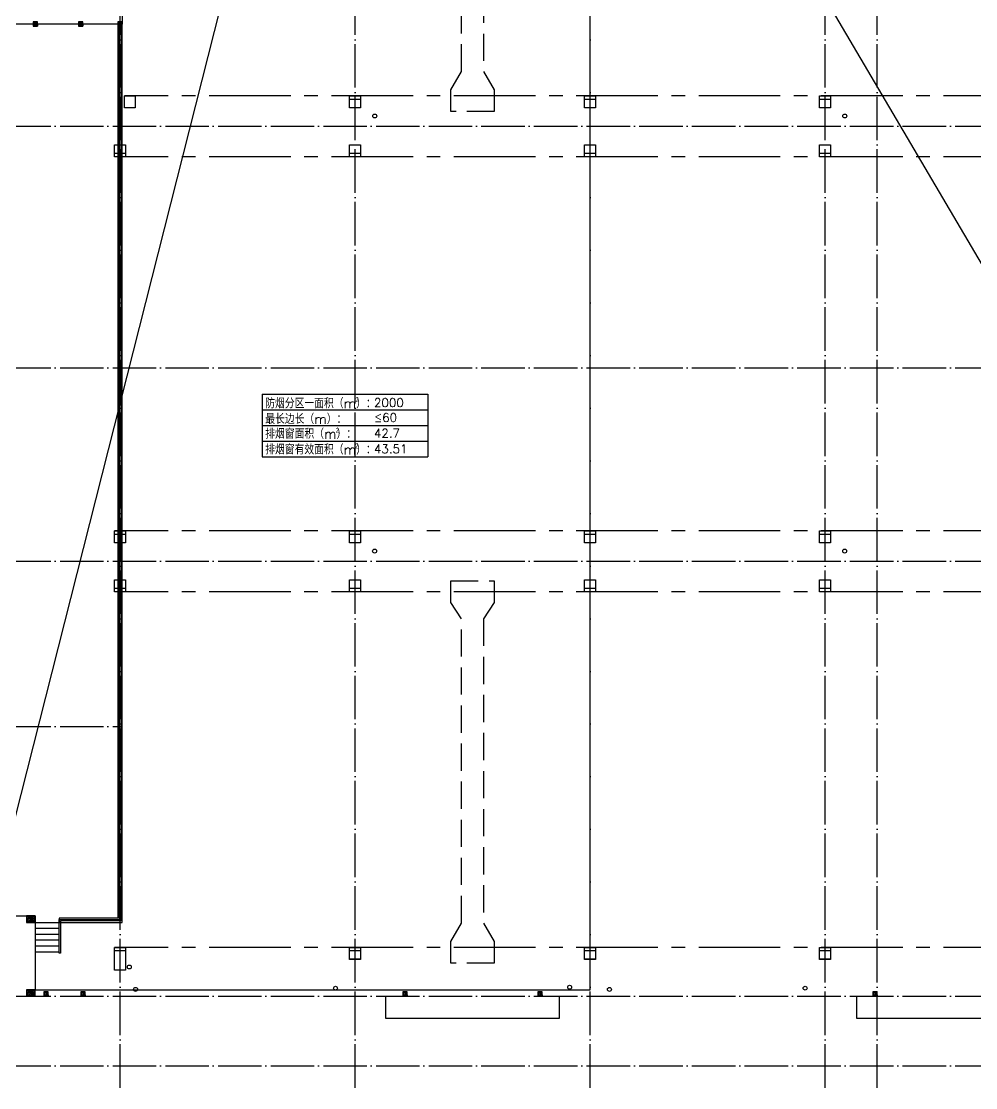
# Model space of a CAD drawing. Extents: x 6843040 to 15500510, y -6507076 to -4940511.
# Drawn here: x 7853377 to 7897235, y -5554702 to -5505677 of the extents above; entities that cross this region are included whole.
import ezdxf

# ---------------------------------------------------------------- set-up
doc = ezdxf.new("R2010")
doc.units = 0
doc.header["$LTSCALE"] = 1000
doc.header["$MEASUREMENT"] = 0
for name, pattern in [('CENTER2', [1.125, 0.75, -0.125, 0.125, -0.125]), ('DASH', [0.35, 0.25, -0.1]), ('DOTE', [2.42, 2, -0.2, 0.02, -0.2])]:
    doc.linetypes.add(name, pattern=pattern)
doc.layers.add('-有效面积', color=6, linetype='Continuous', plot=False)
doc.layers.add('DIM_MODI', color=6, linetype='Continuous', plot=False)
for name, color, linetype in [('AC-文字', 3, 'Continuous'), ('COLUMN', 10, 'Continuous'), ('DOTE', 8, 'DOTE'), ('E_LINE_6', 11, 'Continuous'), ('plan-1', 40, 'Continuous'), ('plan3', 6, 'Continuous'), ('PUB_HATCH', 8, 'Continuous'), ('VPIPE-消防', 1, 'Continuous'), ('VPIPE-雨水', 4, 'Continuous'), ('建筑细线', 5, 'Continuous'), ('看线', 8, 'Continuous')]:
    doc.layers.add(name, color=color, linetype=linetype)
doc.layers.add('公共层-表格', color=3, linetype='Continuous', lineweight=25)
doc.styles.add('_HZTXT', font='SIMPLEX', dxfattribs={"width": 0.9, "bigfont": 'HZTXT'})
doc.styles.add('_TCH_DIM', font='SIMPLEX', dxfattribs={"bigfont": 'GBCBIG'})
doc.styles.get("Standard").update_dxf_attribs({"font": 'gbenor.shx', "bigfont": 'gbcbig.shx'})

# ---------------------------------------------------------------- blocks, each defined once
blk = doc.blocks.new('1ceng2跨')
for points in [[(119683, -501020), (119183, -501020), (119183, -501570), (119683, -501570)], [(129191, -501020), (128691, -501020), (128691, -501570), (129191, -501570)], [(130991, -501020), (130491, -501020), (130491, -501570), (130991, -501570)], [(140883, -501020), (140383, -501020), (140383, -501570), (140883, -501570)], [(151683, -501020), (151183, -501020), (151183, -501570), (151683, -501570)], [(162483, -501020), (161983, -501020), (161983, -501570), (162483, -501570)], [(173283, -501020), (172783, -501020), (172783, -501570), (173283, -501570)], [(184083, -501020), (183583, -501020), (183583, -501570), (184083, -501570)], [(119700, -517920), (119200, -517920), (119200, -518470), (119700, -518470)], [(129208, -517920), (128708, -517920), (128708, -518470), (129208, -518470)], [(130991, -517920), (130491, -517920), (130491, -518470), (130991, -518470)], [(140883, -517920), (140383, -517920), (140383, -518470), (140883, -518470)], [(151683, -517920), (151183, -517920), (151183, -518470), (151683, -518470)], [(162483, -517920), (161983, -517920), (161983, -518470), (162483, -518470)], [(173283, -517920), (172783, -517920), (172783, -518470), (173283, -518470)], [(184083, -517920), (183583, -517920), (183583, -518970), (184083, -518970)]]:
    blk.add_lwpolyline(points, close=True)
at = {"color": 8, "linetype": 'DASH', "ltscale": 5}
blk.add_lwpolyline([(167129, -516799), (166640, -517645), (166640, -518645), (168627, -518645), (168627, -517645), (168137, -516799), (168137, -502812), (168627, -502065), (168627, -501066), (166640, -501066), (166640, -502065), (167129, -502812), (167129, -516799)], dxfattribs=at)
at = {"color": 2, "linetype": 'CENTER2', "ltscale": 5}
for points in [[(130991, -501570), (184083, -501570)], [(130991, -517920), (184083, -517920)]]:
    blk.add_lwpolyline(points, dxfattribs=at)
blk = doc.blocks.new('1层8跨')
for points in [[(151683, -500269), (151183, -500269), (151183, -500819), (151683, -500819)], [(162483, -500269), (161983, -500269), (161983, -500819), (162483, -500819)], [(173283, -500269), (172783, -500269), (172783, -500819), (173283, -500819)], [(184083, -500269), (183583, -500269), (183583, -500819), (184083, -500819)], [(151683, -518019), (151183, -518019), (151183, -518569), (151683, -518569)], [(162483, -518019), (161983, -518019), (161983, -518569), (162483, -518569)], [(173283, -518019), (172783, -518019), (172783, -518569), (173283, -518569)], [(184083, -518019), (183583, -518019), (183583, -518569), (184083, -518569)]]:
    blk.add_lwpolyline(points, close=True)
at = {"color": 2, "linetype": 'CENTER2', "ltscale": 5}
for points in [[(130991, -500819), (184083, -500819)], [(130991, -518019), (184083, -518019)]]:
    blk.add_lwpolyline(points, dxfattribs=at)
blk = doc.blocks.new('3k')
at = {"color": 8, "linetype": 'DASH', "ltscale": 5}
blk.add_lwpolyline([(7874619, -5437339), (7875108, -5438185), (7875108, -5439185), (7873121, -5439185), (7873121, -5438185), (7873611, -5437339), (7873611, -5423353), (7873121, -5422606), (7873121, -5421606), (7875108, -5421606), (7875108, -5422606), (7874619, -5423353), (7874619, -5437339)], dxfattribs=at)
at = {"color": 2, "linetype": 'CENTER2', "ltscale": 5}
blk.add_lwpolyline([(7910757, -5438460), (7858115, -5438460)], dxfattribs=at)
for points in [[(7858115, -5438460), (7858615, -5438460), (7858615, -5439010), (7858115, -5439010)], [(7868465, -5438460), (7868965, -5438460), (7868965, -5439010), (7868465, -5439010)], [(7879265, -5438460), (7879765, -5438460), (7879765, -5439010), (7879265, -5439010)], [(7890065, -5438460), (7890565, -5438460), (7890565, -5439010), (7890065, -5439010)]]:
    blk.add_lwpolyline(points, close=True)
blk = doc.blocks.new('1夹层GZ')
at = {"layer": 'PUB_HATCH'}
h = blk.add_hatch(dxfattribs=at)
h.set_pattern_fill('钢筋混凝土', color=256, scale=25, angle=90, style=0)
h.set_pattern_definition([(134.999998, (-1435566.77, -219371.964), (-44.194175, -44.194172), []), (140, (-1435566.77, -219371.96), (15.68804, 179.315045), [18.75, -206.25]), (85, (-1435566.77, -219371.96), (-188.048035, -34.68783), [15, -165]), (190.4514, (-1435565.46, -219357.02), (-172.35988, 144.62735), [15.93505, -175.28553]), (136.1842, (-1435616.77, -219371.96), (41.37976, 266.81026), [28.125, -309.375]), (186.6356, (-1435613.32, -219349.73), (-243.52946, 233.66568), [23.90257, -262.92825]), (81.1842, (-1435616.77, -219371.96), (-243.52964, 233.6655), [22.5, -247.5]), (111, (-1435604.27, -219346.96), (100.65473, 149.22676), [18.75, -206.25]), (56, (-1435604.27, -219346.96), (-181.28751, 60.82884), [15, -165]), (161.4514, (-1435595.88, -219334.53), (-80.63262, 210.05566), [15.93505, -175.28553]), (127.499998, (-1435566.77, -219371.964), (-83.223463, 3.039967), [0, -163, 0, -167.5, 0, -165.625]), (97.499998, (-1435566.77, -219371.96), (-98.602926, 65.767388), [0, -95.5, 0, -159.25, 0, -63.125]), (57.499998, (-1435566.77, -219427.714), (5.638722, 133.455609), [0, -62.5, 0, -195, 0, -258.75]), (47.499998, (-1435566.77, -219452.71), (-25.02624, 145.796543), [0, -81.25, 0, -129.5, 0, -183.75])])
edge = h.paths.add_edge_path()
edge.add_line((-1129150, 48110), (-1129350, 48110))
edge.add_line((-1129150, 48110), (-1129150, 48310))
edge.add_line((-1129150, 48310), (-1129350, 48310))
edge.add_line((-1129350, 48310), (-1129350, 48110))
h = blk.add_hatch(dxfattribs=at)
h.set_pattern_fill('钢筋混凝土', color=256, scale=25, angle=90, style=0)
h.set_pattern_definition([(134.999998, (-1433486.66, -219371.964), (-44.194175, -44.194172), []), (140, (-1433486.66, -219371.96), (15.68804, 179.315045), [18.75, -206.25]), (85, (-1433486.66, -219371.96), (-188.048035, -34.68783), [15, -165]), (190.4514, (-1433485.35, -219357.02), (-172.35988, 144.62735), [15.93505, -175.28553]), (136.1842, (-1433536.66, -219371.96), (41.37976, 266.81026), [28.125, -309.375]), (186.6356, (-1433533.2, -219349.73), (-243.52946, 233.66568), [23.90257, -262.92825]), (81.1842, (-1433536.66, -219371.96), (-243.52964, 233.6655), [22.5, -247.5]), (111, (-1433524.16, -219346.96), (100.65473, 149.22676), [18.75, -206.25]), (56, (-1433524.16, -219346.96), (-181.28751, 60.82884), [15, -165]), (161.4514, (-1433515.77, -219334.53), (-80.63262, 210.05566), [15.93505, -175.28553]), (127.499998, (-1433486.66, -219371.964), (-83.223463, 3.039967), [0, -163, 0, -167.5, 0, -165.625]), (97.499998, (-1433486.66, -219371.96), (-98.602926, 65.767388), [0, -95.5, 0, -159.25, 0, -63.125]), (57.499998, (-1433486.66, -219427.714), (5.638722, 133.455609), [0, -62.5, 0, -195, 0, -258.75]), (47.499998, (-1433486.66, -219452.71), (-25.02624, 145.796543), [0, -81.25, 0, -129.5, 0, -183.75])])
edge = h.paths.add_edge_path()
edge.add_line((-1127070, 48110), (-1127270, 48110))
edge.add_line((-1127070, 48110), (-1127070, 48310))
edge.add_line((-1127070, 48310), (-1127270, 48310))
edge.add_line((-1127270, 48310), (-1127270, 48110))
h = blk.add_hatch(dxfattribs=at)
h.set_pattern_fill('钢筋混凝土', color=256, scale=25, angle=90, style=0)
h.set_pattern_definition([(134.999998, (-1431675.3, -219371.964), (-44.194175, -44.194172), []), (140, (-1431675.3, -219371.96), (15.68804, 179.315045), [18.75, -206.25]), (85, (-1431675.3, -219371.96), (-188.048035, -34.68783), [15, -165]), (190.4514, (-1431674, -219357.02), (-172.35988, 144.62735), [15.93505, -175.28553]), (136.1842, (-1431725.3, -219371.96), (41.37976, 266.81026), [28.125, -309.375]), (186.6356, (-1431721.85, -219349.73), (-243.52946, 233.66568), [23.90257, -262.92825]), (81.1842, (-1431725.3, -219371.96), (-243.52964, 233.6655), [22.5, -247.5]), (111, (-1431712.8, -219346.96), (100.65473, 149.22676), [18.75, -206.25]), (56, (-1431712.8, -219346.96), (-181.28751, 60.82884), [15, -165]), (161.4514, (-1431704.41, -219334.53), (-80.63262, 210.05566), [15.93505, -175.28553]), (127.499998, (-1431675.3, -219371.964), (-83.223463, 3.039967), [0, -163, 0, -167.5, 0, -165.625]), (97.499998, (-1431675.3, -219371.96), (-98.602926, 65.767388), [0, -95.5, 0, -159.25, 0, -63.125]), (57.499998, (-1431675.3, -219427.714), (5.638722, 133.455609), [0, -62.5, 0, -195, 0, -258.75]), (47.499998, (-1431675.3, -219452.71), (-25.02624, 145.796543), [0, -81.25, 0, -129.5, 0, -183.75])])
edge = h.paths.add_edge_path()
edge.add_line((-1125259, 48110), (-1125459, 48110))
edge.add_line((-1125259, 48110), (-1125259, 48310))
edge.add_line((-1125259, 48310), (-1125459, 48310))
edge.add_line((-1125459, 48310), (-1125459, 48110))
h = blk.add_hatch(dxfattribs=at)
h.set_pattern_fill('钢筋混凝土', color=256, scale=25, angle=90, style=0)
h.set_pattern_definition([(134.999998, (-1435875.3, -260571.964), (-44.194175, -44.194172), []), (140, (-1435875.3, -260571.96), (15.68804, 179.315045), [18.75, -206.25]), (85, (-1435875.3, -260571.96), (-188.048035, -34.68783), [15, -165]), (190.4514, (-1435874, -260557.02), (-172.35988, 144.62735), [15.93505, -175.28553]), (136.1842, (-1435925.3, -260571.96), (41.37976, 266.81026), [28.125, -309.375]), (186.6356, (-1435921.85, -260549.73), (-243.52946, 233.66568), [23.90257, -262.92825]), (81.1842, (-1435925.3, -260571.96), (-243.52964, 233.6655), [22.5, -247.5]), (111, (-1435912.8, -260546.96), (100.65473, 149.22676), [18.75, -206.25]), (56, (-1435912.8, -260546.96), (-181.28751, 60.82884), [15, -165]), (161.4514, (-1435904.42, -260534.53), (-80.63262, 210.05566), [15.93505, -175.28553]), (127.499998, (-1435875.3, -260571.964), (-83.223463, 3.039967), [0, -163, 0, -167.5, 0, -165.625]), (97.499998, (-1435875.3, -260571.96), (-98.602926, 65.767388), [0, -95.5, 0, -159.25, 0, -63.125]), (57.499998, (-1435875.3, -260627.714), (5.638722, 133.455609), [0, -62.5, 0, -195, 0, -258.75]), (47.499998, (-1435875.3, -260652.71), (-25.02624, 145.796543), [0, -81.25, 0, -129.5, 0, -183.75])])
edge = h.paths.add_edge_path()
edge.add_line((-1129259, 6910), (-1129659, 6910))
edge.add_line((-1129259, 6910), (-1129259, 7210))
edge.add_line((-1129259, 7210), (-1129659, 7210))
edge.add_line((-1129659, 7210), (-1129659, 6910))
h = blk.add_hatch(dxfattribs=at)
h.set_pattern_fill('钢筋混凝土', color=256, scale=25, angle=90, style=0)
h.set_pattern_definition([(134.999998, (-1435875.3, -263971.964), (-44.194175, -44.194172), []), (140, (-1435875.3, -263971.96), (15.68804, 179.315045), [18.75, -206.25]), (85, (-1435875.3, -263971.96), (-188.048035, -34.68783), [15, -165]), (190.4514, (-1435874, -263957.02), (-172.35988, 144.62735), [15.93505, -175.28553]), (136.1842, (-1435925.3, -263971.96), (41.37976, 266.81026), [28.125, -309.375]), (186.6356, (-1435921.85, -263949.73), (-243.52946, 233.66568), [23.90257, -262.92825]), (81.1842, (-1435925.3, -263971.96), (-243.52964, 233.6655), [22.5, -247.5]), (111, (-1435912.8, -263946.96), (100.65473, 149.22676), [18.75, -206.25]), (56, (-1435912.8, -263946.96), (-181.28751, 60.82884), [15, -165]), (161.4514, (-1435904.42, -263934.53), (-80.63262, 210.05566), [15.93505, -175.28553]), (127.499998, (-1435875.3, -263971.964), (-83.223463, 3.039967), [0, -163, 0, -167.5, 0, -165.625]), (97.499998, (-1435875.3, -263971.96), (-98.602926, 65.767388), [0, -95.5, 0, -159.25, 0, -63.125]), (57.499998, (-1435875.3, -264027.714), (5.638722, 133.455609), [0, -62.5, 0, -195, 0, -258.75]), (47.499998, (-1435875.3, -264052.71), (-25.02624, 145.796543), [0, -81.25, 0, -129.5, 0, -183.75])])
edge = h.paths.add_edge_path()
edge.add_line((-1129259, 3510), (-1129659, 3510))
edge.add_line((-1129259, 3510), (-1129259, 3810))
edge.add_line((-1129259, 3810), (-1129659, 3810))
edge.add_line((-1129659, 3810), (-1129659, 3510))
h = blk.add_hatch(dxfattribs=at)
h.set_pattern_fill('钢筋混凝土', color=256, scale=25, angle=90, style=0)
h.set_pattern_definition([(134.999998, (-1435075.3, -263971.964), (-44.194175, -44.194172), []), (140, (-1435075.3, -263971.96), (15.68804, 179.315045), [18.75, -206.25]), (85, (-1435075.3, -263971.96), (-188.048035, -34.68783), [15, -165]), (190.4514, (-1435074, -263957.02), (-172.35988, 144.62735), [15.93505, -175.28553]), (136.1842, (-1435125.3, -263971.96), (41.37976, 266.81026), [28.125, -309.375]), (186.6356, (-1435121.85, -263949.73), (-243.52946, 233.66568), [23.90257, -262.92825]), (81.1842, (-1435125.3, -263971.96), (-243.52964, 233.6655), [22.5, -247.5]), (111, (-1435112.8, -263946.96), (100.65473, 149.22676), [18.75, -206.25]), (56, (-1435112.8, -263946.96), (-181.28751, 60.82884), [15, -165]), (161.4514, (-1435104.42, -263934.53), (-80.63262, 210.05566), [15.93505, -175.28553]), (127.499998, (-1435075.3, -263971.964), (-83.223463, 3.039967), [0, -163, 0, -167.5, 0, -165.625]), (97.499998, (-1435075.3, -263971.96), (-98.602926, 65.767388), [0, -95.5, 0, -159.25, 0, -63.125]), (57.499998, (-1435075.3, -264027.714), (5.638722, 133.455609), [0, -62.5, 0, -195, 0, -258.75]), (47.499998, (-1435075.3, -264052.71), (-25.02624, 145.796543), [0, -81.25, 0, -129.5, 0, -183.75])])
h.paths.add_polyline_path([(-1128859, 3510), (-1128659, 3510), (-1128659, 3710), (-1128859, 3710)])
h = blk.add_hatch(dxfattribs=at)
h.set_pattern_fill('钢筋混凝土', color=256, scale=25, angle=90, style=0)
h.set_pattern_definition([(134.999998, (-1433375.3, -263971.964), (-44.194175, -44.194172), []), (140, (-1433375.3, -263971.96), (15.68804, 179.315045), [18.75, -206.25]), (85, (-1433375.3, -263971.96), (-188.048035, -34.68783), [15, -165]), (190.4514, (-1433374, -263957.02), (-172.35988, 144.62735), [15.93505, -175.28553]), (136.1842, (-1433425.3, -263971.96), (41.37976, 266.81026), [28.125, -309.375]), (186.6356, (-1433421.85, -263949.73), (-243.52946, 233.66568), [23.90257, -262.92825]), (81.1842, (-1433425.3, -263971.96), (-243.52964, 233.6655), [22.5, -247.5]), (111, (-1433412.8, -263946.96), (100.65473, 149.22676), [18.75, -206.25]), (56, (-1433412.8, -263946.96), (-181.28751, 60.82884), [15, -165]), (161.4514, (-1433404.42, -263934.53), (-80.63262, 210.05566), [15.93505, -175.28553]), (127.499998, (-1433375.3, -263971.964), (-83.223463, 3.039967), [0, -163, 0, -167.5, 0, -165.625]), (97.499998, (-1433375.3, -263971.96), (-98.602926, 65.767388), [0, -95.5, 0, -159.25, 0, -63.125]), (57.499998, (-1433375.3, -264027.714), (5.638722, 133.455609), [0, -62.5, 0, -195, 0, -258.75]), (47.499998, (-1433375.3, -264052.71), (-25.02624, 145.796543), [0, -81.25, 0, -129.5, 0, -183.75])])
edge = h.paths.add_edge_path()
edge.add_line((-1126959, 3510), (-1127159, 3510))
edge.add_line((-1126959, 3510), (-1126959, 3710))
edge.add_line((-1126959, 3710), (-1127159, 3710))
edge.add_line((-1127159, 3710), (-1127159, 3510))
h = blk.add_hatch(dxfattribs=at)
h.set_pattern_fill('钢筋混凝土', color=256, scale=25, angle=90, style=0)
h.set_pattern_definition([(134.999998, (-1418575.3, -263971.964), (-44.194175, -44.194172), []), (140, (-1418575.3, -263971.96), (15.68804, 179.315045), [18.75, -206.25]), (85, (-1418575.3, -263971.96), (-188.048035, -34.68783), [15, -165]), (190.4514, (-1418574, -263957.02), (-172.35988, 144.62735), [15.93505, -175.28553]), (136.1842, (-1418625.3, -263971.96), (41.37976, 266.81026), [28.125, -309.375]), (186.6356, (-1418621.85, -263949.73), (-243.52946, 233.66568), [23.90257, -262.92825]), (81.1842, (-1418625.3, -263971.96), (-243.52964, 233.6655), [22.5, -247.5]), (111, (-1418612.8, -263946.96), (100.65473, 149.22676), [18.75, -206.25]), (56, (-1418612.8, -263946.96), (-181.28751, 60.82884), [15, -165]), (161.4514, (-1418604.41, -263934.53), (-80.63262, 210.05566), [15.93505, -175.28553]), (127.499998, (-1418575.3, -263971.964), (-83.223463, 3.039967), [0, -163, 0, -167.5, 0, -165.625]), (97.499998, (-1418575.3, -263971.96), (-98.602926, 65.767388), [0, -95.5, 0, -159.25, 0, -63.125]), (57.499998, (-1418575.3, -264027.714), (5.638722, 133.455609), [0, -62.5, 0, -195, 0, -258.75]), (47.499998, (-1418575.3, -264052.71), (-25.02624, 145.796543), [0, -81.25, 0, -129.5, 0, -183.75])])
edge = h.paths.add_edge_path()
edge.add_line((-1112159, 3510), (-1112359, 3510))
edge.add_line((-1112159, 3510), (-1112159, 3710))
edge.add_line((-1112159, 3710), (-1112359, 3710))
edge.add_line((-1112359, 3710), (-1112359, 3510))
h = blk.add_hatch(dxfattribs=at)
h.set_pattern_fill('钢筋混凝土', color=256, scale=25, angle=90, style=0)
h.set_pattern_definition([(134.999998, (-1412375.3, -263971.964), (-44.194175, -44.194172), []), (140, (-1412375.3, -263971.96), (15.68804, 179.315045), [18.75, -206.25]), (85, (-1412375.3, -263971.96), (-188.048035, -34.68783), [15, -165]), (190.4514, (-1412374, -263957.02), (-172.35988, 144.62735), [15.93505, -175.28553]), (136.1842, (-1412425.3, -263971.96), (41.37976, 266.81026), [28.125, -309.375]), (186.6356, (-1412421.85, -263949.73), (-243.52946, 233.66568), [23.90257, -262.92825]), (81.1842, (-1412425.3, -263971.96), (-243.52964, 233.6655), [22.5, -247.5]), (111, (-1412412.8, -263946.96), (100.65473, 149.22676), [18.75, -206.25]), (56, (-1412412.8, -263946.96), (-181.28751, 60.82884), [15, -165]), (161.4514, (-1412404.41, -263934.53), (-80.63262, 210.05566), [15.93505, -175.28553]), (127.499998, (-1412375.3, -263971.964), (-83.223463, 3.039967), [0, -163, 0, -167.5, 0, -165.625]), (97.499998, (-1412375.3, -263971.96), (-98.602926, 65.767388), [0, -95.5, 0, -159.25, 0, -63.125]), (57.499998, (-1412375.3, -264027.714), (5.638722, 133.455609), [0, -62.5, 0, -195, 0, -258.75]), (47.499998, (-1412375.3, -264052.71), (-25.02624, 145.796543), [0, -81.25, 0, -129.5, 0, -183.75])])
edge = h.paths.add_edge_path()
edge.add_line((-1105959, 3510), (-1106159, 3510))
edge.add_line((-1105959, 3510), (-1105959, 3710))
edge.add_line((-1105959, 3710), (-1106159, 3710))
edge.add_line((-1106159, 3710), (-1106159, 3510))
h = blk.add_hatch(dxfattribs=at)
h.set_pattern_fill('钢筋混凝土', color=256, scale=25, angle=90, style=0)
h.set_pattern_definition([(134.999998, (-1396975.3, -263971.964), (-44.194175, -44.194172), []), (140, (-1396975.3, -263971.96), (15.68804, 179.315045), [18.75, -206.25]), (85, (-1396975.3, -263971.96), (-188.048035, -34.68783), [15, -165]), (190.4514, (-1396974, -263957.02), (-172.35988, 144.62735), [15.93505, -175.28553]), (136.1842, (-1397025.3, -263971.96), (41.37976, 266.81026), [28.125, -309.375]), (186.6356, (-1397021.85, -263949.73), (-243.52946, 233.66568), [23.90257, -262.92825]), (81.1842, (-1397025.3, -263971.96), (-243.52964, 233.6655), [22.5, -247.5]), (111, (-1397012.8, -263946.96), (100.65473, 149.22676), [18.75, -206.25]), (56, (-1397012.8, -263946.96), (-181.28751, 60.82884), [15, -165]), (161.4514, (-1397004.42, -263934.53), (-80.63262, 210.05566), [15.93505, -175.28553]), (127.499998, (-1396975.3, -263971.964), (-83.223463, 3.039967), [0, -163, 0, -167.5, 0, -165.625]), (97.499998, (-1396975.3, -263971.96), (-98.602926, 65.767388), [0, -95.5, 0, -159.25, 0, -63.125]), (57.499998, (-1396975.3, -264027.714), (5.638722, 133.455609), [0, -62.5, 0, -195, 0, -258.75]), (47.499998, (-1396975.3, -264052.71), (-25.02624, 145.796543), [0, -81.25, 0, -129.5, 0, -183.75])])
edge = h.paths.add_edge_path()
edge.add_line((-1090559, 3510), (-1090759, 3510))
edge.add_line((-1090559, 3510), (-1090559, 3710))
edge.add_line((-1090559, 3710), (-1090759, 3710))
edge.add_line((-1090759, 3710), (-1090759, 3510))
at = {"layer": 'COLUMN'}
for points in [[(-1129350, 48110), (-1129150, 48110), (-1129150, 48310), (-1129350, 48310)], [(-1127270, 48110), (-1127070, 48110), (-1127070, 48310), (-1127270, 48310)], [(-1125459, 48110), (-1125259, 48110), (-1125259, 48310), (-1125459, 48310)], [(-1114809, 44760), (-1114309, 44760), (-1114309, 44360), (-1114809, 44360)], [(-1104009, 44760), (-1103509, 44760), (-1103509, 44360), (-1104009, 44360)], [(-1093209, 44760), (-1092709, 44760), (-1092709, 44360), (-1093209, 44360)], [(-1125609, 42660), (-1125109, 42660), (-1125109, 42260), (-1125609, 42260)], [(-1114809, 42660), (-1114309, 42660), (-1114309, 42260), (-1114809, 42260)], [(-1104009, 42660), (-1103509, 42660), (-1103509, 42260), (-1104009, 42260)], [(-1093209, 42660), (-1092709, 42660), (-1092709, 42260), (-1093209, 42260)], [(-1125609, 24760), (-1125109, 24760), (-1125109, 24360), (-1125609, 24360)], [(-1114809, 24760), (-1114309, 24760), (-1114309, 24360), (-1114809, 24360)], [(-1104009, 24760), (-1103509, 24760), (-1103509, 24360), (-1104009, 24360)], [(-1093209, 24760), (-1092709, 24760), (-1092709, 24360), (-1093209, 24360)], [(-1125609, 22660), (-1125109, 22660), (-1125109, 22260), (-1125609, 22260)], [(-1114809, 22660), (-1114309, 22660), (-1114309, 22260), (-1114809, 22260)], [(-1104009, 22660), (-1103509, 22660), (-1103509, 22260), (-1104009, 22260)], [(-1093209, 22660), (-1092709, 22660), (-1092709, 22260), (-1093209, 22260)], [(-1129659, 6910), (-1129259, 6910), (-1129259, 7210), (-1129659, 7210)], [(-1125609, 5610), (-1125109, 5610), (-1125109, 4710), (-1125609, 4710)], [(-1114809, 5610), (-1114309, 5610), (-1114309, 5210), (-1114809, 5210)], [(-1104009, 5610), (-1103509, 5610), (-1103509, 5210), (-1104009, 5210)], [(-1093209, 5610), (-1092709, 5610), (-1092709, 5210), (-1093209, 5210)], [(-1129659, 3510), (-1129259, 3510), (-1129259, 3810), (-1129659, 3810)], [(-1128859, 3510), (-1128659, 3510), (-1128659, 3710), (-1128859, 3710)], [(-1127159, 3510), (-1126959, 3510), (-1126959, 3710), (-1127159, 3710)], [(-1112359, 3510), (-1112159, 3510), (-1112159, 3710), (-1112359, 3710)], [(-1106159, 3510), (-1105959, 3510), (-1105959, 3710), (-1106159, 3710)], [(-1090759, 3510), (-1090559, 3510), (-1090559, 3710), (-1090759, 3710)]]:
    blk.add_lwpolyline(points, close=True, dxfattribs=at)
blk = doc.blocks.new('一层夹层排水消防0922')
at = {"layer": 'VPIPE-消防'}
for centre in [(7869619, -5510030), (7891219, -5510030), (7869613, -5530031), (7891213, -5530031), (7858342, -5549155)]:
    blk.add_circle(centre, 90, dxfattribs=at)
at = {"layer": 'VPIPE-雨水'}
for centre in [(7858627, -5550183), (7867814, -5550126), (7878576, -5550085), (7880404, -5550185), (7889397, -5550126)]:
    blk.add_circle(centre, 90, dxfattribs=at)

msp = doc.modelspace()

# ---------------------------------------------------------------- linework, layer by layer
at = {"layer": '-有效面积'}
msp.add_lwpolyline([(7854014.9, -5550202), (7879514.9, -5550202), (7879514.9, -5490602), (7866764.9, -5490602), (7866764.9, -5490002), (7858014.9, -5490002), (7858014.9, -5505802), (7851914.9, -5505802), (7851914.9, -5515102), (7847314.9, -5515102), (7847314.9, -5521702), (7851914.9, -5521702), (7851914.9, -5530202), (7847314.9, -5530202), (7847314.9, -5538402), (7851914.9, -5538402), (7851914.9, -5546802), (7854014.9, -5546802)], close=True, dxfattribs=at)
for points in [[(7870115.2, -5550502), (7870115.2, -5551502), (7878115.2, -5551502), (7878115.2, -5550502)], [(7891753.7, -5550502), (7891753.7, -5551502), (7900364.9, -5551502), (7900364.9, -5550502)]]:
    msp.add_lwpolyline(points)
at = {"layer": 'DIM_MODI'}
msp.add_lwpolyline([(8939657.2, -5544505.8), (7717926.7, -5211216.4), (7913635.5, -5544303.4)], dxfattribs=at)
at = {"layer": 'DOTE'}
for p, q in [((7857914.9, -5554702), (7857914.9, -5485702.5)), ((7868714.9, -5554702), (7868714.9, -5485702.5)), ((7879514.9, -5554702), (7879514.9, -5485702.5)), ((7890314.9, -5554702), (7890314.9, -5485702.5)), ((7892714.9, -5554702), (7892714.9, -5485702.5)), ((7838217, -5510502), (7977714.9, -5510502)), ((7838217, -5521602), (7977714.9, -5521602)), ((7838217, -5530502), (7977714.9, -5530502)), ((7838217, -5538102), (7857914.9, -5538102)), ((7838217, -5550502), (7979155.8, -5550502)), ((7838217, -5553702), (7979155.8, -5553702))]:
    msp.add_line(p, q, dxfattribs=at)
at = {"layer": 'E_LINE_6'}
msp.add_lwpolyline([(7851914.9, -5546902), (7864258.5, -5498199), (7911789.9, -5492002)], dxfattribs=at)
at = {"layer": '公共层-表格'}
for p, q in [((7864446.5, -5522813.7), (7872059.7, -5522813.7)), ((7864446.5, -5522813.7), (7864446.5, -5525693)), ((7872059.7, -5522813.7), (7872059.7, -5525693)), ((7864446.5, -5523533.5), (7872059.7, -5523533.5)), ((7864446.5, -5524253.3), (7872059.7, -5524253.3)), ((7864446.5, -5524973.2), (7872059.7, -5524973.2)), ((7864446.5, -5525693), (7872059.7, -5525693))]:
    msp.add_line(p, q, dxfattribs=at)
at = {"layer": '看线'}
for points in [[(7857944.9, -5505902), (7857944.9, -5547032), (7855174.9, -5547032), (7855174.9, -5548512), (7855114.9, -5548512), (7855114.9, -5548452), (7855114.9, -5546972), (7857884.9, -5546972), (7857884.9, -5505902)], [(7857814.9, -5546902), (7855114.9, -5546902), (7855114.9, -5547102), (7858014.9, -5547102), (7858014.9, -5505902)], [(7857814.9, -5505902), (7857814.9, -5546902)], [(7854014.9, -5547102), (7855114.9, -5547102)], [(7854014.9, -5547372), (7855114.9, -5547372)], [(7854014.9, -5547642), (7855114.9, -5547642)], [(7854014.9, -5547912), (7855114.9, -5547912)], [(7854014.9, -5548182), (7855114.9, -5548182)], [(7854014.9, -5548452), (7855114.9, -5548452)]]:
    msp.add_lwpolyline(points, dxfattribs=at)

# ---------------------------------------------------------------- block references
at = {"layer": 'plan-1'}
msp.add_blockref('一层夹层排水消防0922', (0, 0), dxfattribs=at)
at = {"layer": 'plan3'}
msp.add_blockref('3k', (0, -70641.8), dxfattribs=at)
at = {"layer": 'plan3', "xscale": -1}
for name, p in [('1层8跨', (8041748.2, -5011082.7)), ('1ceng2跨', (8041748.2, -5030332.3))]:
    msp.add_blockref(name, p, dxfattribs=at)
at = {"layer": '建筑细线'}
msp.add_blockref('1夹层GZ', (8983273.9, -5554011.6), dxfattribs=at)

# ---------------------------------------------------------------- texts
at = {"layer": 'AC-文字', "style": '_HZTXT'}
for s, height, p in [('防烟分区一面积（m）： ', 449.882, (7864586.9, -5523466.5)), ('最长边长（m）：', 449.88, (7864586.9, -5524186.3)), ('排烟窗面积（m）： ', 449.88, (7864586.9, -5524867.8)), ('排烟窗有效面积（m）： ', 449.882, (7864586.9, -5525587.6))]:
    msp.add_text(s, height=height, dxfattribs=at).set_placement(p)
at = {"layer": '公共层-表格'}
for p in [(7868725.6, -5523185.7), (7867818.4, -5524587.1), (7868713.3, -5525306.9)]:
    msp.add_text('2', height=224.9, dxfattribs=at).set_placement(p)
at = {"layer": '公共层-表格', "style": '_TCH_DIM'}
for s, p in [('2000', (7869582.9, -5523408.2)), ('≤60', (7869582.9, -5524096.5)), ('42.7', (7869579.1, -5524816.3)), ('43.51', (7869579.1, -5525536.1))]:
    msp.add_text(s, height=400, dxfattribs=at).set_placement(p)

doc.saveas('drawing.dxf')
